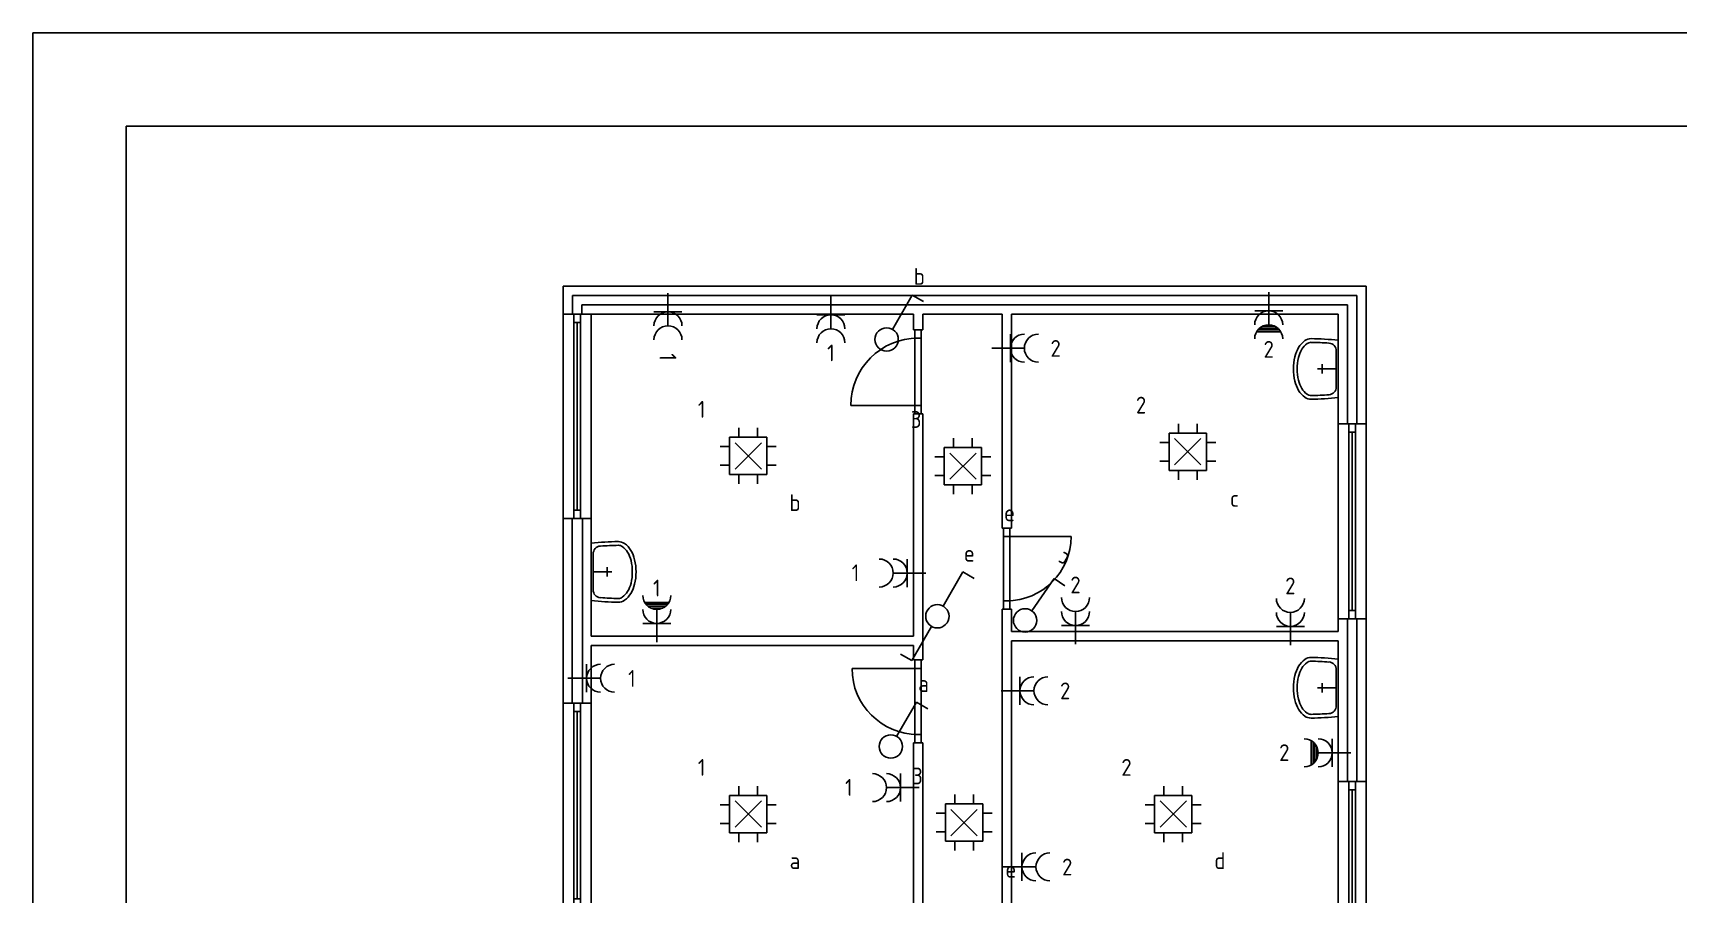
# Model space of a CAD drawing. Header units: millimetres. Extents: x 0 to 29700, y 0 to 21000.
# Drawn here: x 0 to 17621, y 11771 to 21000 of the extents above; entities that cross this region are included whole.
import ezdxf
from ezdxf.enums import TextEntityAlignment as Align

# ---------------------------------------------------------------- set-up
doc = ezdxf.new("R2010")
doc.units = ezdxf.units.MM
doc.header["$LTSCALE"] = 100
for name, color, linetype in [('00KAD025', 2, 'Continuous'), ('00KAD070', 5, 'Continuous'), ('AL21----', 7, 'Continuous'), ('AL22----', 7, 'Continuous'), ('AL31----', 7, 'Continuous'), ('AL32----', 7, 'Continuous'), ('AL74----', 7, 'Continuous'), ('BL$2----', 7, 'Continuous'), ('BL$8----', 1, 'Continuous'), ('EL6222--', 3, 'Continuous'), ('EL6311--', 3, 'Continuous'), ('EL6312--', 3, 'Continuous')]:
    doc.layers.add(name, color=color, linetype=linetype)
doc.styles.add('STABICAD-018', font='ISOCP.SHX', dxfattribs={"height": 180})

# ---------------------------------------------------------------- blocks, each defined once
blk = doc.blocks.new('A4-LANDSCAPE')
at = {"layer": '00KAD025', "linetype": 'Continuous'}
for p, q in [((297, 210), (0, 210)), ((0, 210), (0, 0))]:
    blk.add_line(p, q, dxfattribs=at)
at = {"layer": '00KAD070', "linetype": 'Continuous'}
for p, q in [((287, 200), (10, 200)), ((10, 200), (10, 10))]:
    blk.add_line(p, q, dxfattribs=at)
blk = doc.blocks.new('*U7', base_point=(9480, 13836))
at = {"color": 0}
for p, q in [((9445, 14280), (9445, 14190)), ((9515, 14280), (9445, 14280)), ((9515, 14190), (9515, 14280)), ((9480, 14190), (8773, 14190)), ((9445, 14190), (9515, 14190)), ((9445, 13482), (9445, 14190)), ((9515, 13482), (9515, 14190)), ((9445, 13392), (9445, 13482)), ((9445, 13482), (9515, 13482)), ((9515, 13392), (9445, 13392)), ((9515, 13482), (9515, 13392))]:
    blk.add_line(p, q, dxfattribs=at)
blk.add_arc((9480, 14190), 707, 180, 270, dxfattribs=at)
blk = doc.blocks.new('*U8', base_point=(9480, 17368))
at = {"color": 0}
for p, q in [((9445, 17818), (9445, 17728)), ((9515, 17818), (9445, 17818)), ((9515, 17728), (9515, 17818)), ((9445, 17728), (9515, 17728)), ((9445, 17008), (9445, 17728)), ((9515, 17008), (9515, 17728)), ((9480, 17008), (8760, 17008)), ((9445, 16918), (9445, 17008)), ((9445, 17008), (9515, 17008)), ((9515, 16918), (9445, 16918)), ((9515, 17008), (9515, 16918))]:
    blk.add_line(p, q, dxfattribs=at)
blk.add_arc((9480, 17008), 720, 90, 180, dxfattribs=at)
blk = doc.blocks.new('*U9', base_point=(10430, 15259))
at = {"color": 0}
for p, q in [((10395, 15694), (10395, 15604)), ((10465, 15694), (10395, 15694)), ((10465, 15604), (10465, 15694)), ((10395, 15604), (10465, 15604)), ((10395, 14915), (10395, 15604)), ((10430, 15604), (11119, 15604)), ((10465, 14915), (10465, 15604)), ((10395, 14825), (10395, 14915)), ((10395, 14915), (10465, 14915)), ((10465, 14825), (10395, 14825)), ((10465, 14915), (10465, 14825))]:
    blk.add_line(p, q, dxfattribs=at)
blk.add_arc((10430, 15604), 689, 270, 0, dxfattribs=at)
blk = doc.blocks.new('114-37M')
at = {"color": 0, "linetype": 'Continuous'}
for p, q in [((0, 20), (0, 220)), ((-307, 0), (307, 0)), ((-192, 20), (192, 20)), ((-50, 170), (50, 170))]:
    blk.add_line(p, q, dxfattribs=at)
for points in [[(325, 290, 0.155337), (304, 357, 0.106738), (230, 424, 0.072991), (130, 464, 0.059466), (0, 480, 0.059466), (-130, 464, 0.072991), (-230, 424, 0.106738), (-304, 357, 0.155337), (-325, 290, 0.155337)], [(285, 290, 0.155337), (271, 333, 0.106738), (210, 390, 0.072991), (121, 426, 0.059466), (0, 440, 0.059466), (-121, 426, 0.072991), (-210, 390, 0.106738), (-271, 333, 0.155337), (-285, 290, 0.155337)]]:
    blk.add_lwpolyline(points, format="xyb", dxfattribs=at)
for centre, radius, start, end in [((2577, 325), 2902, 180.6823, 186.4212), ((2577, 325), 2862, 180.6918, 184.5346), ((-2577, 325), 2862, 355.4654, 359.3082), ((-2577, 325), 2902, 353.5788, 359.3177), ((-192, 105), 85, 184.5346, 270), ((192, 105), 85, 270, 355.4654)]:
    blk.add_arc(centre, radius, start, end, dxfattribs=at)
blk = doc.blocks.new('*U21', base_point=(14130, 15767))
at = {"color": 0}
for p, q in [((14095, 16722, 800), (14095, 16812, 800)), ((14095, 16812, 800), (14165, 16812, 800)), ((14165, 16812, 800), (14165, 16722, 800)), ((14095, 14812, 800), (14095, 16722, 800)), ((14165, 16722, 800), (14095, 16722, 800)), ((14130, 14812, 890), (14130, 16722, 890)), ((14165, 14812, 800), (14165, 16722, 800)), ((14095, 14722, 800), (14095, 14812, 800)), ((14095, 14812, 800), (14165, 14812, 800)), ((14165, 14812, 800), (14165, 14722, 800)), ((14165, 14722, 800), (14095, 14722, 800))]:
    blk.add_line(p, q, dxfattribs=at)
blk = doc.blocks.new('*U22', base_point=(14130, 11819))
at = {"color": 0}
for p, q in [((14095, 12889, 800), (14095, 12979, 800)), ((14095, 12979, 800), (14165, 12979, 800)), ((14095, 10749, 800), (14095, 12889, 800)), ((14165, 12889, 800), (14095, 12889, 800)), ((14130, 10749, 890), (14130, 12889, 890)), ((14165, 12979, 800), (14165, 12889, 800)), ((14165, 10749, 800), (14165, 12889, 800)), ((14095, 10659, 800), (14095, 10749, 800)), ((14095, 10749, 800), (14165, 10749, 800)), ((14165, 10749, 800), (14165, 10659, 800)), ((14165, 10659, 800), (14095, 10659, 800))]:
    blk.add_line(p, q, dxfattribs=at)
blk = doc.blocks.new('*U24', base_point=(5830, 12724))
at = {"color": 0}
for p, q in [((5795, 13819, 800), (5795, 13729, 800)), ((5865, 13819, 800), (5795, 13819, 800)), ((5865, 13729, 800), (5865, 13819, 800)), ((5795, 13729, 800), (5865, 13729, 800)), ((5795, 13729, 800), (5795, 11720, 800)), ((5830, 13729, 890), (5830, 11720, 890)), ((5865, 13729, 800), (5865, 11720, 800)), ((5795, 11720, 800), (5795, 11630, 800)), ((5865, 11720, 800), (5795, 11720, 800)), ((5865, 11630, 800), (5865, 11720, 800)), ((5795, 11630, 800), (5865, 11630, 800))]:
    blk.add_line(p, q, dxfattribs=at)
blk = doc.blocks.new('111502')
at = {"color": 0, "linetype": 'Continuous'}
for p, q in [((-2, 2), (-2, -2)), ((2, 2), (-2, 2)), ((-1, 2), (-1, 3)), ((1, 2), (1, 3)), ((2, -2), (2, 2)), ((-2, 1), (-3, 1)), ((-1.41, -1.41), (1.41, 1.41)), ((1.41, -1.41), (-1.41, 1.41)), ((2, 1), (3, 1)), ((-3, -1), (-2, -1)), ((2, -1), (3, -1)), ((-2, -2), (2, -2)), ((-1, -2), (-1, -3)), ((1, -2), (1, -3))]:
    blk.add_line(p, q, dxfattribs=at)
at = {"color": 0, "linetype": 'Continuous', "style": 'STABICAD-018'}
for tag, p in [('PANEL', (0, 6.87)), ('CIRCUIT', (0, 3.87)), ('SUBCIRCUIT', (4.5, 3.87)), ('ARTICLECODE', (0, 0)), ('SWITCHCODE', (5.85, -1))]:
    blk.add_attdef(tag, text='', height=1.8, dxfattribs=at).set_placement(p, align=Align.MIDDLE)
at = {"color": 0, "linetype": 'Continuous', "style": 'STABICAD-018', "flags": 1}
blk.add_attdef('POWERCODE', text='', height=1.8, dxfattribs=at).set_placement((13, 3.87), align=Align.MIDDLE)
blk = doc.blocks.new('1114A1')
at = {"color": 0, "linetype": 'Continuous'}
for p, q in [((0.62, 3.33), (2.74, 7)), ((2.74, 7), (3.95, 6.3))]:
    blk.add_line(p, q, dxfattribs=at)
blk.add_circle((0, 2.25), 1.25, dxfattribs=at)
at = {"color": 0, "linetype": 'Continuous', "style": 'STABICAD-018'}
for tag, p in [('SWITCHCODE', (3.36, 9)), ('ARTICLECODE', (0, 0))]:
    blk.add_attdef(tag, text='', height=1.8, dxfattribs=at).set_placement(p, align=Align.MIDDLE)
blk = doc.blocks.new('111304A')
at = {"color": 0, "linetype": 'Continuous'}
for p, q in [((0, 1), (0, 4.5)), ((-1.5, 3), (1.5, 3))]:
    blk.add_line(p, q, dxfattribs=at)
for centre in [(0, 6), (0, 4.5)]:
    blk.add_arc(centre, 1.5, 180, 0, dxfattribs=at)
at = {"color": 0, "linetype": 'Continuous', "style": 'STABICAD-018'}
for tag, p in [('PANEL', (0, 11.5)), ('CIRCUIT', (0, 8.5)), ('SUBCIRCUIT', (4.5, 8.5)), ('ARTICLECODE', (0, 0))]:
    blk.add_attdef(tag, text='', height=1.8, dxfattribs=at).set_placement(p, align=Align.MIDDLE)
at = {"color": 0, "linetype": 'Continuous', "style": 'STABICAD-018', "flags": 1}
blk.add_attdef('POWERCODE', text='', height=1.8, dxfattribs=at).set_placement((13, 8.5), align=Align.MIDDLE)
blk = doc.blocks.new('111304AW')
at = {"color": 0, "linetype": 'Continuous'}
for p, q in [((1.3, 5.25), (-1.3, 5.25)), ((1.16, 5.05), (-1.16, 5.05)), ((0.96, 4.85), (-0.96, 4.85)), ((0.65, 4.65), (-0.65, 4.65)), ((0, 1), (0, 4.5)), ((-1.5, 3), (1.5, 3))]:
    blk.add_line(p, q, dxfattribs=at)
for centre in [(0, 6), (0, 4.5)]:
    blk.add_arc(centre, 1.5, 180, 0, dxfattribs=at)
at = {"color": 0, "linetype": 'Continuous', "style": 'STABICAD-018'}
for tag, p in [('PANEL', (0, 11.5)), ('CIRCUIT', (0, 8.5)), ('SUBCIRCUIT', (4.5, 8.5)), ('ARTICLECODE', (0, 0))]:
    blk.add_attdef(tag, text='', height=1.8, dxfattribs=at).set_placement(p, align=Align.MIDDLE)
at = {"color": 0, "linetype": 'Continuous', "style": 'STABICAD-018', "flags": 1}
blk.add_attdef('POWERCODE', text='', height=1.8, dxfattribs=at).set_placement((13, 8.5), align=Align.MIDDLE)
blk = doc.blocks.new('111406')
at = {"color": 0, "linetype": 'Continuous'}
for p, q in [((0.62, 3.33), (2.74, 7)), ((2.74, 7), (3.95, 6.3)), ((-0.62, 1.17), (-2.74, -2.5)), ((-2.74, -2.5), (-3.95, -1.8))]:
    blk.add_line(p, q, dxfattribs=at)
blk.add_circle((0, 2.25), 1.25, dxfattribs=at)
at = {"color": 0, "linetype": 'Continuous', "style": 'STABICAD-018'}
for tag, p in [('SWITCHCODE', (3.42, 9)), ('ARTICLECODE', (0, 0))]:
    blk.add_attdef(tag, text='', height=1.8, dxfattribs=at).set_placement(p, align=Align.MIDDLE)

msp = doc.modelspace()

# ---------------------------------------------------------------- linework, layer by layer
at = {"layer": 'AL21----'}
for p, q in [((5680, 18285), (14280, 18285)), ((5780, 18185), (14180, 18185)), ((5880, 18085), (14080, 18085)), ((5980, 17985), (9430, 17985)), ((9530, 17985), (10380, 17985)), ((10480, 17985), (13980, 17985)), ((13980, 14722), (13980, 14585)), ((5980, 13819), (5980, 14435))]:
    msp.add_line(p, q, dxfattribs=at)
at = {"layer": 'AL21----', "linetype": 'Continuous'}
for p, q in [((14180, 16812), (14180, 18185)), ((14280, 16812), (14280, 18285)), ((5680, 17985), (5680, 15795)), ((5680, 17985), (5980, 17985)), ((5980, 17985), (5980, 15795)), ((13980, 16812), (13980, 17985)), ((14080, 16812), (14080, 18085)), ((13980, 14722), (13980, 16812)), ((14280, 16812), (13980, 16812)), ((14280, 14722), (14280, 16812)), ((5680, 15795), (5980, 15795)), ((14280, 14722), (13980, 14722)), ((14080, 12979), (14080, 14722)), ((14180, 12979), (14180, 14722)), ((14280, 12979), (14280, 14722)), ((13980, 12979), (13980, 14485)), ((5680, 13819), (5680, 11630)), ((5680, 13819), (5980, 13819)), ((5980, 13819), (5980, 11630)), ((13980, 10659), (13980, 12979)), ((14280, 12979), (13980, 12979)), ((14280, 10659), (14280, 12979))]:
    msp.add_line(p, q, dxfattribs=at)
at = {"layer": 'AL22----'}
for p, q in [((5980, 17985), (9430, 17985)), ((13980, 17985), (10480, 17985)), ((9430, 16918), (9430, 14535)), ((10380, 14825), (10380, 9985)), ((10480, 14825), (10480, 14585)), ((10480, 14825), (10480, 14585)), ((5980, 14535), (9430, 14535)), ((10480, 14585), (13980, 14585)), ((10480, 14485), (13980, 14485)), ((10480, 14485), (10480, 10085)), ((10480, 14485), (10480, 10085)), ((5980, 14435), (9430, 14435)), ((9430, 13392), (9430, 10085)), ((9530, 13392), (9530, 9985))]:
    msp.add_line(p, q, dxfattribs=at)
at = {"layer": 'AL22----', "linetype": 'Continuous'}
for p, q in [((9430, 17818), (9430, 17985)), ((9530, 17818), (9530, 17985)), ((10380, 15694), (10380, 17985)), ((10480, 15694), (10480, 17985)), ((10480, 15694), (10480, 17985)), ((9430, 17818), (9530, 17818)), ((9430, 16918), (9530, 16918)), ((9530, 14280), (9530, 16918)), ((10480, 15694), (10380, 15694)), ((10480, 14825), (10380, 14825)), ((9430, 14280), (9430, 14435)), ((9530, 14280), (9430, 14280)), ((9530, 13392), (9430, 13392))]:
    msp.add_line(p, q, dxfattribs=at)
at = {"layer": 'BL$8----', "color": 0}
for p, q in [((5680, 18285), (5680, 17985)), ((5780, 18185), (5780, 17985)), ((5880, 18085), (5880, 17985)), ((5680, 15795), (5680, 13819)), ((5776, 15795), (5776, 13819)), ((5776, 15795), (5776, 13819)), ((5885, 15795), (5885, 13819)), ((5980, 15795), (5980, 14535))]:
    msp.add_line(p, q, dxfattribs=at)

# ---------------------------------------------------------------- block references
at = {"layer": 'AL31----'}
for name, p in [('*U24', (5830, 16890)), ('*U21', (14130, 15767)), ('*U24', (5830, 12724)), ('*U22', (14130, 11819))]:
    msp.add_blockref(name, p, dxfattribs=at)
at = {"layer": 'AL32----'}
for name, p in [('*U8', (9480, 17368)), ('*U9', (10430, 15259)), ('*U7', (9480, 13836))]:
    msp.add_blockref(name, p, dxfattribs=at)
at = {"layer": 'AL74----'}
for p, rotation in [((13980, 17399), 90), ((5980, 15224), 270), ((13980, 13982), 90)]:
    msp.add_blockref('114-37M', p, dxfattribs=dict(at, rotation=rotation))
at = {"layer": 'BL$2----', "xscale": 100, "yscale": 100, "zscale": 100}
msp.add_blockref('A4-LANDSCAPE', (0, 0), dxfattribs=at)
at = {"layer": 'EL6222--', "linetype": 'Continuous'}
ref = msp.add_blockref('111304A', (6802, 18311), dxfattribs=dict(at, xscale=100, yscale=100, zscale=100, rotation=179.9999999999999))
ref.add_attrib('CIRCUIT', '1', dxfattribs={"layer": '0', "color": 1, "linetype": 'Continuous', "height": 180, "rotation": 270, "style": 'STABICAD-018'}).set_placement((6801, 17526), align=Align.MIDDLE)
ref = msp.add_blockref('111304A', (8547, 18279), dxfattribs=dict(at, xscale=100, yscale=100, zscale=100, rotation=180))
ref.add_attrib('CIRCUIT', '1', dxfattribs={"layer": '0', "color": 1, "linetype": 'Continuous', "height": 180, "style": 'STABICAD-018'}).set_placement((8547, 17571), align=Align.MIDDLE)
ref = msp.add_blockref('111304AW', (13236, 18322), dxfattribs=dict(at, xscale=100, yscale=100, zscale=100, rotation=180))
ref.add_attrib('CIRCUIT', '2', dxfattribs={"layer": '0', "color": 1, "linetype": 'Continuous', "height": 180, "style": 'STABICAD-018'}).set_placement((13236, 17609), align=Align.MIDDLE)
ref = msp.add_blockref('111304A', (10169, 17621), dxfattribs=dict(at, xscale=100, yscale=100, zscale=100, rotation=270))
ref.add_attrib('CIRCUIT', '2', dxfattribs={"layer": '0', "color": 1, "linetype": 'Continuous', "height": 180, "style": 'STABICAD-018'}).set_placement((10954, 17619), align=Align.MIDDLE)
ref = msp.add_blockref('111304A', (9664, 15212), dxfattribs=dict(at, xscale=100, yscale=100, zscale=100, rotation=90.00000000000001))
ref.add_attrib('CIRCUIT', '1', dxfattribs={"layer": '0', "color": 1, "linetype": 'Continuous', "height": 180, "style": 'STABICAD-018'}).set_placement((8810, 15214), align=Align.MIDDLE)
ref = msp.add_blockref('111304A', (11167, 14350), dxfattribs=dict(at, xscale=100, yscale=100, zscale=100))
ref.add_attrib('CIRCUIT', '2', dxfattribs={"layer": '0', "color": 1, "linetype": 'Continuous', "height": 180, "style": 'STABICAD-018'}).set_placement((11167, 15084), align=Align.MIDDLE)
ref = msp.add_blockref('111304A', (13468, 14340), dxfattribs=dict(at, xscale=100, yscale=100, zscale=100))
ref.add_attrib('CIRCUIT', '2', dxfattribs={"layer": '0', "color": 1, "linetype": 'Continuous', "height": 180, "style": 'STABICAD-018'}).set_placement((13468, 15074), align=Align.MIDDLE)
ref = msp.add_blockref('111304AW', (6682, 14372), dxfattribs=dict(at, xscale=100, yscale=100, zscale=100))
ref.add_attrib('CIRCUIT', '1', dxfattribs={"layer": '0', "color": 1, "linetype": 'Continuous', "height": 180, "style": 'STABICAD-018'}).set_placement((6682, 15051), align=Align.MIDDLE)
ref = msp.add_blockref('111304A', (5630, 14084), dxfattribs=dict(at, xscale=100, yscale=100, zscale=100, rotation=270))
ref.add_attrib('CIRCUIT', '1', dxfattribs={"layer": '0', "color": 1, "linetype": 'Continuous', "height": 180, "style": 'STABICAD-018'}).set_placement((6415, 14082), align=Align.MIDDLE)
ref = msp.add_blockref('111304A', (10272, 13950), dxfattribs=dict(at, xscale=100, yscale=100, zscale=100, rotation=270))
ref.add_attrib('CIRCUIT', '2', dxfattribs={"layer": '0', "color": 1, "linetype": 'Continuous', "height": 180, "style": 'STABICAD-018'}).set_placement((11056, 13949), align=Align.MIDDLE)
ref = msp.add_blockref('111304AW', (14216, 13285), dxfattribs=dict(at, xscale=100, yscale=100, zscale=100, rotation=90.00000000000001))
ref.add_attrib('CIRCUIT', '2', dxfattribs={"layer": '0', "color": 1, "linetype": 'Continuous', "height": 180, "style": 'STABICAD-018'}).set_placement((13403, 13287), align=Align.MIDDLE)
ref = msp.add_blockref('111304A', (9592, 12912), dxfattribs=dict(at, xscale=100, yscale=100, zscale=100, rotation=90.00000000000001))
ref.add_attrib('CIRCUIT', '1', dxfattribs={"layer": '0', "color": 1, "linetype": 'Continuous', "height": 180, "style": 'STABICAD-018'}).set_placement((8738, 12914), align=Align.MIDDLE)
ref = msp.add_blockref('111304A', (10293, 12063), dxfattribs=dict(at, xscale=100, yscale=100, zscale=100, rotation=270))
ref.add_attrib('CIRCUIT', '2', dxfattribs={"layer": '0', "color": 1, "linetype": 'Continuous', "height": 180, "style": 'STABICAD-018'}).set_placement((11078, 12061), align=Align.MIDDLE)
at = {"layer": 'EL6311--', "linetype": 'Continuous'}
ref = msp.add_blockref('1114A1', (9144, 17490), dxfattribs=dict(at, xscale=100, yscale=100, zscale=100))
ref.add_attrib('SWITCHCODE', 'b', dxfattribs={"layer": '0', "color": 1, "linetype": 'Continuous', "height": 180, "style": 'STABICAD-018'}).set_placement((9494, 18390), align=Align.MIDDLE)
ref = msp.add_blockref('111502', (12369, 16511), dxfattribs=dict(at, xscale=100, yscale=100, zscale=100))
ref.add_attrib('CIRCUIT', '2', dxfattribs={"layer": '0', "color": 1, "linetype": 'Continuous', "height": 180, "style": 'STABICAD-018'}).set_placement((11869, 17011), align=Align.MIDDLE)
ref.add_attrib('SWITCHCODE', 'c', dxfattribs={"layer": '0', "color": 1, "linetype": 'Continuous', "height": 180, "style": 'STABICAD-018'}).set_placement((12869, 16011), align=Align.MIDDLE)
ref = msp.add_blockref('111502', (7662, 16466), dxfattribs=dict(at, xscale=100, yscale=100, zscale=100, rotation=270))
ref.add_attrib('CIRCUIT', '1', dxfattribs={"layer": '0', "color": 1, "linetype": 'Continuous', "height": 180, "style": 'STABICAD-018'}).set_placement((7162, 16966), align=Align.MIDDLE)
ref.add_attrib('SWITCHCODE', 'b', dxfattribs={"layer": '0', "color": 1, "linetype": 'Continuous', "height": 180, "style": 'STABICAD-018'}).set_placement((8162, 15966), align=Align.MIDDLE)
ref = msp.add_blockref('111502', (9960, 16357), dxfattribs=dict(at, xscale=100, yscale=100, zscale=100))
ref.add_attrib('CIRCUIT', '3', dxfattribs={"layer": '0', "color": 1, "linetype": 'Continuous', "height": 180, "style": 'STABICAD-018'}).set_placement((9460, 16857), align=Align.MIDDLE)
ref.add_attrib('SWITCHCODE', 'e', dxfattribs={"layer": '0', "color": 1, "linetype": 'Continuous', "height": 180, "style": 'STABICAD-018'}).set_placement((10460, 15857), align=Align.MIDDLE)
ref = msp.add_blockref('1114A1', (10608, 14480), dxfattribs=dict(at, xscale=99.99999999999997, yscale=99.99999999999997, zscale=99.99999999999997, rotation=355.240042114247))
ref.add_attrib('SWITCHCODE', 'c', dxfattribs={"layer": '0', "color": 1, "linetype": 'Continuous', "height": 180, "rotation": 151.6042, "style": 'STABICAD-018'}).set_placement((11031, 15348), align=Align.MIDDLE)
ref = msp.add_blockref('1114A1', (9189, 13128), dxfattribs=dict(at, xscale=100, yscale=100, zscale=100))
ref.add_attrib('SWITCHCODE', 'a', dxfattribs={"layer": '0', "color": 1, "linetype": 'Continuous', "height": 180, "style": 'STABICAD-018'}).set_placement((9539, 14028), align=Align.MIDDLE)
ref = msp.add_blockref('111502', (7662, 12629), dxfattribs=dict(at, xscale=100, yscale=100, zscale=100, rotation=270))
ref.add_attrib('CIRCUIT', '1', dxfattribs={"layer": '0', "color": 1, "linetype": 'Continuous', "height": 180, "style": 'STABICAD-018'}).set_placement((7162, 13129), align=Align.MIDDLE)
ref.add_attrib('SWITCHCODE', 'a', dxfattribs={"layer": '0', "color": 1, "linetype": 'Continuous', "height": 180, "style": 'STABICAD-018'}).set_placement((8162, 12129), align=Align.MIDDLE)
ref = msp.add_blockref('111502', (12213, 12629), dxfattribs=dict(at, xscale=100, yscale=100, zscale=100))
ref.add_attrib('CIRCUIT', '2', dxfattribs={"layer": '0', "color": 1, "linetype": 'Continuous', "height": 180, "style": 'STABICAD-018'}).set_placement((11713, 13129), align=Align.MIDDLE)
ref.add_attrib('SWITCHCODE', 'd', dxfattribs={"layer": '0', "color": 1, "linetype": 'Continuous', "height": 180, "style": 'STABICAD-018'}).set_placement((12713, 12129), align=Align.MIDDLE)
ref = msp.add_blockref('111502', (9974, 12537), dxfattribs=dict(at, xscale=100, yscale=100, zscale=100))
ref.add_attrib('CIRCUIT', '3', dxfattribs={"layer": '0', "color": 1, "linetype": 'Continuous', "height": 180, "style": 'STABICAD-018'}).set_placement((9474, 13037), align=Align.MIDDLE)
ref.add_attrib('SWITCHCODE', 'e', dxfattribs={"layer": '0', "color": 1, "linetype": 'Continuous', "height": 180, "style": 'STABICAD-018'}).set_placement((10474, 12037), align=Align.MIDDLE)
at = {"layer": 'EL6312--', "linetype": 'Continuous'}
ref = msp.add_blockref('111406', (9687, 14523), dxfattribs=dict(at, xscale=100, yscale=100, zscale=100))
ref.add_attrib('SWITCHCODE', 'e', dxfattribs={"layer": '0', "color": 1, "linetype": 'Continuous', "height": 180, "style": 'STABICAD-018'}).set_placement((10029, 15423), align=Align.MIDDLE)

doc.saveas('drawing.dxf')
